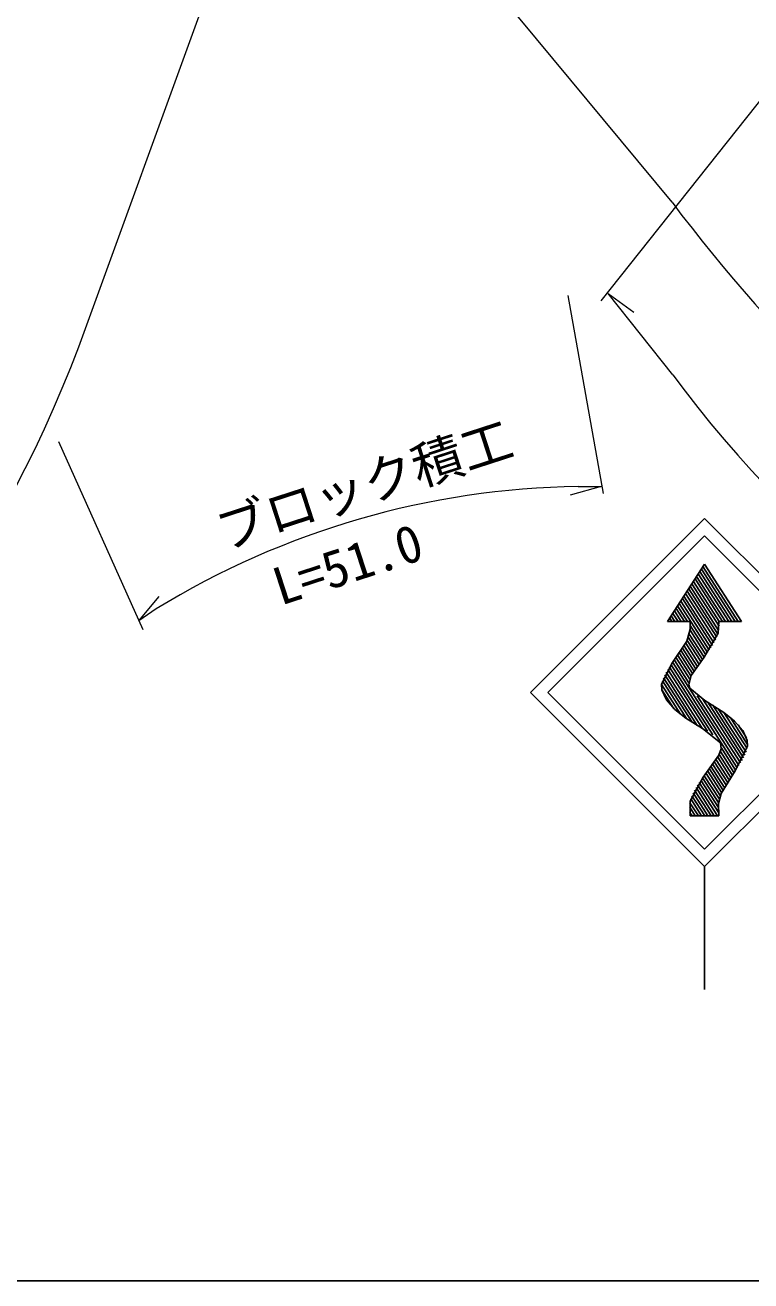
# Model space of a CAD drawing. Units: millimetres, scale not verified. Extents: x 40000 to 680000, y 20000 to 380000.
# Drawn here: x 285529 to 320922, y 205000 to 266222 of the extents above; entities that cross this region are included whole.
import ezdxf
from ezdxf.enums import TextEntityAlignment as Align

# ---------------------------------------------------------------- set-up
doc = ezdxf.new("R2010")
doc.units = ezdxf.units.MM
doc.header["$LTSCALE"] = 1000
for name, color, linetype, lineweight in [('M-STR-HTXT', 7, 'Continuous', 13), ('M-STR-STRC', 7, 'Continuous', 25), ('M-TTL-BAND', 7, 'Continuous', 25)]:
    doc.layers.add(name, color=color, linetype=linetype, lineweight=lineweight)
doc.styles.add('ＭＳ ゴシック', font='')
doc.styles.get('ＭＳ ゴシック').set_extended_font_data('MS Gothic')

msp = doc.modelspace()

# ---------------------------------------------------------------- linework, layer by layer
at = {"layer": 'M-STR-HTXT'}
for p, q in [((317076, 257584), (303975, 273397)), ((288142, 250545), (294863, 269008)), ((321657, 262899), (313596, 252776)), ((311987, 253042), (313710, 243381)), ((317110, 249180), (313956, 253145)), ((313956, 253145), (315219, 252233)), ((287150, 245927), (291277, 236753)), ((313616, 243731), (312116, 243309)), ((312504, 243729), (313616, 243731)), ((291074, 237173), (292069, 238372)), ((291924, 237761), (291074, 237173))]:
    msp.add_line(p, q, dxfattribs=at)
for centre, radius, start, end in [((382868, 307107), 82347, 216.96905, 252.33025), ((232251, 271474), 59681, 274.26859, 339.47121), ((363968, 283801), 58261, 216.45885, 248.07787), ((313071, 203308), 40425, 90.80368, 121.54065)]:
    msp.add_arc(centre, radius, start, end, dxfattribs=at)
at = {"layer": 'M-STR-STRC'}
for p, q in [((310177, 233684), (318662, 242169)), ((318662, 242169), (327148, 233684)), ((318662, 241320), (311026, 233684)), ((326299, 233684), (318662, 241320)), ((316862, 237147), (318662, 239947)), ((318353, 239466), (319844, 237147)), ((318431, 239586), (319999, 237147)), ((318508, 239706), (320153, 237147)), ((318585, 239827), (320308, 237147)), ((318662, 239947), (320462, 237147)), ((317967, 238865), (319350, 236714)), ((318044, 238985), (319368, 236926)), ((318122, 239105), (319381, 237147)), ((318199, 239226), (319535, 237147)), ((318276, 239346), (319690, 237147)), ((317581, 238264), (319046, 235985)), ((317658, 238384), (319120, 236109)), ((317735, 238504), (319191, 236240)), ((317812, 238625), (319254, 236383)), ((317890, 238745), (319311, 236534)), ((317194, 237663), (317526, 237147)), ((317272, 237783), (317681, 237147)), ((317349, 237903), (317835, 237147)), ((317426, 238024), (318890, 235746)), ((317503, 238144), (318970, 235863)), ((317962, 237147), (316862, 237147)), ((316885, 237182), (316908, 237147)), ((316962, 237302), (317062, 237147)), ((317040, 237423), (317217, 237147)), ((317117, 237543), (317372, 237147)), ((317965, 236944), (318811, 235629)), ((320462, 237147), (319362, 237147)), ((317866, 236377), (318557, 235302)), ((317919, 236535), (318642, 235411)), ((317955, 236720), (318726, 235520)), ((317517, 235718), (318145, 234742)), ((317594, 235840), (318224, 234859)), ((317669, 235963), (318306, 234973)), ((317742, 236090), (318387, 235086)), ((317808, 236227), (318473, 235194)), ((317111, 235148), (320335, 230132)), ((317191, 235263), (317900, 234161)), ((317272, 235378), (317938, 234343)), ((317355, 235490), (317998, 234490)), ((317438, 235601), (318070, 234618)), ((316723, 234549), (318308, 232084)), ((316793, 234681), (318552, 231945)), ((316868, 234805), (318799, 231802)), ((316947, 234922), (319070, 231620)), ((317029, 235036), (320257, 230014)), ((316567, 234072), (317496, 232626)), ((316604, 234254), (317785, 232417)), ((316659, 234408), (318056, 232236)), ((318662, 225198), (310177, 233684)), ((311026, 233684), (318662, 226047)), ((316577, 233815), (317150, 232924)), ((318309, 233525), (320412, 230253)), ((318574, 233353), (320489, 230374)), ((327148, 233684), (318662, 225198)), ((318662, 226047), (326299, 233684)), ((318815, 233218), (320563, 230500)), ((319069, 233063), (320629, 230637)), ((319331, 232897), (320689, 230784)), ((319608, 232706), (320737, 230950)), ((319909, 232478), (320761, 231153)), ((320297, 232116), (320706, 231478)), ((319433, 230815), (320094, 229786)), ((319470, 230998), (320175, 229900)), ((319152, 230291), (319774, 229322)), ((319231, 230408), (319852, 229442)), ((319305, 230533), (319931, 229560)), ((319375, 230665), (320012, 229673)), ((318650, 229629), (319385, 228486)), ((318736, 229736), (319430, 228656)), ((318819, 229846), (319490, 228803)), ((318903, 229957), (319555, 228942)), ((318986, 230068), (319622, 229078)), ((319070, 230178), (319695, 229206)), ((318246, 229055), (319134, 227673)), ((318321, 229180), (319289, 227673)), ((318402, 229293), (319352, 227816)), ((318484, 229406), (319339, 228077)), ((318566, 229520), (319352, 228296)), ((317989, 228494), (318516, 227673)), ((318044, 228649), (318671, 227673)), ((318106, 228793), (318825, 227673)), ((318174, 228926), (318980, 227673)), ((317937, 228094), (318207, 227673)), ((317944, 227842), (318053, 227673)), ((317952, 228311), (318362, 227673)), ((317962, 227673), (319362, 227673)), ((318662, 219198), (318662, 225198))]:
    msp.add_line(p, q, dxfattribs=at)
for points in [[(317962, 237147), (317962, 236773), (317791, 236193), (317073, 235103), (316568, 234082), (316580, 233808), (316799, 233323), (317215, 232862), (317757, 232436), (318562, 231938), (319438, 231224), (319465, 230941), (319358, 230630), (318597, 229563), (317964, 228383), (317962, 227673)], [(319362, 227673), (319350, 228275), (319473, 228761), (320150, 229864), (320758, 231065), (320745, 231339), (320531, 231825), (320127, 232288), (319598, 232718), (318679, 233298), (317948, 233898), (317902, 234056), (318015, 234517), (318639, 235405), (319326, 236583), (319362, 237147)]]:
    msp.add_lwpolyline(points, dxfattribs=at)
at = {"layer": 'M-TTL-BAND'}
msp.add_line((40000, 205000), (579000, 205000), dxfattribs=at)

# ---------------------------------------------------------------- texts
at = {"layer": 'M-STR-HTXT', "style": 'ＭＳ ゴシック'}
for s, p in [('ブロック積工', (295387, 240090)), ('L=51.0', (298153, 237390))]:
    msp.add_text(s, height=1833, rotation=18, dxfattribs=at).set_placement(p, align=Align.BOTTOM_LEFT)

doc.saveas('drawing.dxf')
